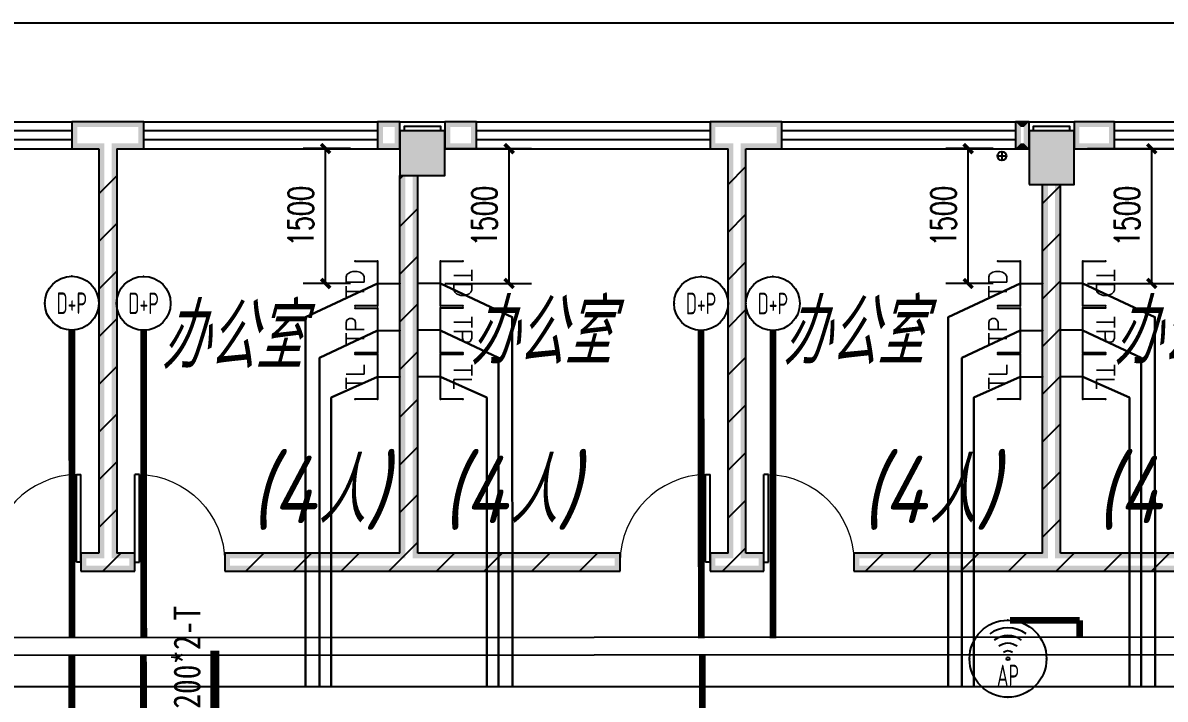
# Model space of a CAD drawing. Extents: x 1241380 to 1952554, y 1012187 to 1766051.
# Drawn here: x 1593869 to 1606579, y 1286896 to 1294421 of the extents above; entities that cross this region are included whole.
import ezdxf
from ezdxf.enums import TextEntityAlignment as Align

# ---------------------------------------------------------------- set-up
doc = ezdxf.new("R2010")
doc.units = 0
for name, color, linetype in [('1-建筑底图', 8, 'Continuous'), ('CABLETRAY_PDS', 4, 'Continuous'), ('EQUIP-通讯', 3, 'Continuous'), ('PUB_HATCH', 8, 'Continuous'), ('TEL_DIM', 3, 'Continuous'), ('WIRE-综合布线', 5, 'Continuous'), ('光纤点位', 3, 'Continuous'), ('内网桥架', 1, 'Continuous'), ('抗震支吊架', 2, 'Continuous'), ('排水', 153, 'Continuous'), ('红机电话', 3, 'Continuous'), ('蓝机电话', 3, 'Continuous')]:
    doc.layers.add(name, color=color, linetype=linetype)
doc.layers.add('内网线路', color=1, linetype='Continuous', lineweight=30)
doc.styles.add('_TEL_ATTDEF', font='GBENOR', dxfattribs={"width": 0.8, "height": 3, "bigfont": 'GBCBIG'})
doc.styles.add('_TEL_DIM', font='SIMPLEX', dxfattribs={"width": 0.8, "height": 3.5, "bigfont": 'HZTXT'})
doc.styles.add('A_DIM_T3', font='SIMPLEX', dxfattribs={"width": 0.7, "bigfont": 'HZ'})
doc.styles.add('kzcad', font='', dxfattribs={"width": 0.8})
doc.styles.get("Standard").update_dxf_attribs({"font": 'gbeitc.shx', "bigfont": 'gbcbig.shx'})
doc.styles.get('kzcad').set_extended_font_data('SimSun')
doc.linetypes.add('JIEDI', pattern='A,1.25,-0.25,0.25,-0.25,0.625,["/",Standard,S=0.6,R=0,X=0,Y=-0.3],0.625,-0.25,0.25,-0.25', length=4)
doc.dimstyles.new('_TCH_ARCH&&100', dxfattribs={"dimtxt": 280, "dimasz": 100, "dimexe": 250, "dimexo": 300, "dimgap": 135, "dimtad": 1, "dimdec": 0, "dimzin": 0, "dimdsep": 46, "dimtxsty": 'A_DIM_T3', "dimblk": 'ARCHTICK', "dimcen": 0.09, "dimclrt": 7, "dimazin": 2, "dimtfac": 1, "dimtdec": 0, "dimtix": 1, "dimtmove": 2, "dimatfit": 3, "dimfxl": 100, "dimtolj": 1, "dimtzin": 0, "dimarcsym": 0})
pattern_1 = [(45, (-636285.87, -718395.4), (-265.16515, 265.16515), [])]

# ---------------------------------------------------------------- blocks, each defined once
blk = doc.blocks.new('ng')
at = {"layer": '排水'}
for p, q in [((345991, 781358), (346091, 781358)), ((346041, 781408), (346041, 781308))]:
    blk.add_line(p, q, dxfattribs=at)
blk.add_circle((346041, 781358), 50, dxfattribs=at)
blk = doc.blocks.new('雨水管')
at = {"layer": '排水'}
blk.add_blockref('ng', (614664, -46811), dxfattribs=at)
blk = doc.blocks.new('$DorLib2D$00000001')
at = {"color": 0}
for p, q in [((0.45, 0.975), (0.5, 0.975)), ((0.45, 0), (0.45, 0.975)), ((0.5, 0), (0.5, 0.975)), ((0.5, 0), (0.45, 0))]:
    blk.add_line(p, q, dxfattribs=at)
at = {"color": 0, "lineweight": 13}
blk.add_arc((0.475, 0), 0.975, 91.4693, 180, dxfattribs=at)
blk = doc.blocks.new('$WINLIB2D$00000001')
at = {"color": 0}
for points in [[(-0.5, 0.5), (-0.5, -0.5)], [(-0.5, 0.5), (0.5, 0.5)], [(0.5, -0.5), (0.5, 0.5)], [(0.5, 0.1667), (-0.5, 0.1667)], [(0.5, -0.1667), (-0.5, -0.1667)], [(-0.5, -0.5), (0.5, -0.5)]]:
    blk.add_lwpolyline(points, dxfattribs=at)
blk = doc.blocks.new('_FZH')
blk.add_lwpolyline([(-0.5, -0.5), (0.5, -0.5), (0.5, 0.5), (-0.5, 0.5)], close=True)
at = {"layer": 'PUB_HATCH'}
blk.add_solid([(-0.5, -0.5), (0.5, -0.5), (-0.5, 0.5), (0.5, 0.5)], dxfattribs=at)
blk = doc.blocks.new('1-一层建筑底图')
at = {"layer": '1-建筑底图'}
for points in [[(24050, 90650), (23650, 90650), (23710, 90590), (24050, 90590)], [(23650, 90650), (23650, 90350), (23710, 90410), (23710, 90590)], [(24450, 90650), (24050, 90650), (24050, 90590), (24390, 90590)], [(24450, 90350), (24450, 90650), (24390, 90590), (24390, 90410)], [(27300, 90650), (27050, 90650), (27110, 90590), (27240, 90590)], [(27050, 90650), (27050, 90350), (27110, 90410), (27110, 90590)], [(27300, 90350), (27300, 90650), (27240, 90590), (27240, 90410)], [(28150, 90650), (27800, 90650), (27860, 90590), (28090, 90590)], [(27800, 90650), (27800, 90350), (27860, 90410), (27860, 90590)], [(28150, 90350), (28150, 90650), (28090, 90590), (28090, 90410)], [(31050, 90650), (30750, 90650), (30810, 90590), (31050, 90590)], [(30750, 90650), (30750, 90350), (30810, 90410), (30810, 90590)], [(31550, 90650), (31050, 90650), (31050, 90590), (31490, 90590)], [(31550, 90350), (31550, 90650), (31490, 90590), (31490, 90410)], [(34300, 90650), (34150, 90650), (34210, 90590), (34240, 90590)], [(34150, 90650), (34150, 90350), (34210, 90410), (34210, 90590)], [(34300, 90350), (34300, 90650), (34240, 90590), (34240, 90410)], [(35250, 90650), (34800, 90650), (34860, 90590), (35190, 90590)], [(34800, 90650), (34800, 90350), (34860, 90410), (34860, 90590)], [(35250, 90350), (35250, 90650), (35190, 90590), (35190, 90410)], [(27800, 90550), (27300, 90550), (27360, 90490), (27740, 90490)], [(27300, 90550), (27300, 90050), (27360, 90110), (27360, 90490)], [(27800, 90050), (27800, 90550), (27740, 90490), (27740, 90110)], [(34800, 90550), (34300, 90550), (34360, 90490), (34740, 90490)], [(34300, 90550), (34300, 89950), (34360, 90010), (34360, 90490)], [(34800, 89950), (34800, 90550), (34740, 90490), (34740, 90010)], [(23650, 90350), (23950, 90350), (24010, 90410), (23710, 90410)], [(23950, 90350), (23950, 85850), (24010, 85790), (24010, 90410)], [(24150, 90350), (24450, 90350), (24390, 90410), (24090, 90410)], [(24150, 90350), (24150, 85850), (24090, 85790), (24090, 90410)], [(27050, 90350), (27300, 90350), (27240, 90410), (27110, 90410)], [(27800, 90350), (28150, 90350), (28090, 90410), (27860, 90410)], [(30750, 90350), (30950, 90350), (31010, 90410), (30810, 90410)], [(30950, 85850), (30950, 90350), (31010, 90410), (31010, 85790)], [(31150, 90350), (31550, 90350), (31490, 90410), (31090, 90410)], [(31150, 85850), (31150, 90350), (31090, 90410), (31090, 85790)], [(34150, 90350), (34300, 90350), (34240, 90410), (34210, 90410)], [(34800, 90350), (35250, 90350), (35190, 90410), (34860, 90410)], [(27300, 90050), (27800, 90050), (27740, 90110), (27360, 90110)], [(27360, 90050), (27300, 90050), (27300, 85850), (27360, 85790)], [(27500, 90050), (27440, 90050), (27440, 85790), (27500, 85850)], [(34300, 89950), (34800, 89950), (34740, 90010), (34360, 90010)], [(34510, 89950), (34450, 89950), (34450, 85850), (34510, 85790)], [(34650, 89950), (34590, 89950), (34590, 85790), (34650, 85850)], [(23950, 85850), (23750, 85850), (23810, 85790), (24010, 85790)], [(23750, 85850), (23750, 85650), (23810, 85710), (23810, 85790)], [(24350, 85850), (24150, 85850), (24090, 85790), (24290, 85790)], [(24350, 85650), (24350, 85850), (24290, 85790), (24290, 85710)], [(27300, 85850), (25350, 85850), (25410, 85790), (27360, 85790)], [(25350, 85850), (25350, 85650), (25410, 85710), (25410, 85790)], [(29750, 85850), (27500, 85850), (27440, 85790), (29690, 85790)], [(29750, 85650), (29750, 85850), (29690, 85790), (29690, 85710)], [(30950, 85850), (30750, 85850), (30810, 85790), (31010, 85790)], [(30750, 85850), (30750, 85650), (30810, 85710), (30810, 85790)], [(31350, 85850), (31150, 85850), (31090, 85790), (31290, 85790)], [(31350, 85650), (31350, 85850), (31290, 85790), (31290, 85710)], [(34450, 85850), (32350, 85850), (32410, 85790), (34510, 85790)], [(32350, 85850), (32350, 85650), (32410, 85710), (32410, 85790)], [(36750, 85850), (34650, 85850), (34590, 85790), (36690, 85790)], [(23750, 85650), (24050, 85650), (24050, 85710), (23810, 85710)], [(24050, 85650), (24350, 85650), (24290, 85710), (24050, 85710)], [(25350, 85650), (27400, 85650), (27400, 85710), (25410, 85710)], [(27400, 85650), (29750, 85650), (29690, 85710), (27400, 85710)], [(30750, 85650), (31050, 85650), (31050, 85710), (30810, 85710)], [(31050, 85650), (31350, 85650), (31290, 85710), (31050, 85710)], [(32350, 85650), (34550, 85650), (34550, 85710), (32410, 85710)], [(34550, 85650), (36750, 85650), (36690, 85710), (34550, 85710)]]:
    blk.add_hatch(color=8, dxfattribs=at).paths.add_polyline_path(points)
h = blk.add_hatch(dxfattribs=at)
h.set_pattern_fill('普通砖', color=8, scale=150, style=0)
h.set_pattern_definition(pattern_1)
h.paths.add_polyline_path([(24050, 90450), (23950, 90350), (23950, 85850), (24010, 85790), (24050, 85783), (24090, 85790), (24150, 85850), (24150, 90350)])
h = blk.add_hatch(dxfattribs=at)
h.set_pattern_fill('普通砖', color=8, scale=150, style=0)
h.set_pattern_definition(pattern_1)
h.paths.add_polyline_path([(31050, 85783), (31090, 85790), (31150, 85850), (31150, 90350), (31050, 90450), (30950, 90350), (30950, 85850), (31010, 85790)])
h = blk.add_hatch(dxfattribs=at)
h.set_pattern_fill('普通砖', color=8, scale=150, style=0)
h.set_pattern_definition(pattern_1)
h.paths.add_polyline_path([(27500, 90050), (27300, 90050), (27300, 85850), (27360, 85790), (27400, 85783), (27440, 85790), (27500, 85850)])
h = blk.add_hatch(dxfattribs=at)
h.set_pattern_fill('普通砖', color=8, scale=150, style=0)
h.set_pattern_definition(pattern_1)
h.paths.add_polyline_path([(34650, 89950), (34450, 89950), (34450, 85850), (34510, 85790), (34550, 85783), (34590, 85790), (34650, 85850)])
h = blk.add_hatch(dxfattribs=at)
h.set_pattern_fill('普通砖', color=8, scale=150, style=0)
h.set_pattern_definition(pattern_1)
h.paths.add_polyline_path([(24010, 85790), (23950, 85850), (23750, 85850), (23750, 85650), (24050, 85650), (24050, 85783)])
h = blk.add_hatch(dxfattribs=at)
h.set_pattern_fill('普通砖', color=8, scale=150, style=0)
h.set_pattern_definition(pattern_1)
h.paths.add_polyline_path([(24050, 85783), (24050, 85650), (24350, 85650), (24350, 85850), (24150, 85850), (24090, 85790)])
h = blk.add_hatch(dxfattribs=at)
h.set_pattern_fill('普通砖', color=8, scale=150, style=0)
h.set_pattern_definition(pattern_1)
h.paths.add_polyline_path([(27360, 85790), (27300, 85850), (25350, 85850), (25350, 85650), (27400, 85650), (27400, 85783)])
h = blk.add_hatch(dxfattribs=at)
h.set_pattern_fill('普通砖', color=8, scale=150, style=0)
h.set_pattern_definition(pattern_1)
h.paths.add_polyline_path([(27400, 85783), (27400, 85650), (29750, 85650), (29750, 85850), (27500, 85850), (27440, 85790)])
h = blk.add_hatch(dxfattribs=at)
h.set_pattern_fill('普通砖', color=8, scale=150, style=0)
h.set_pattern_definition(pattern_1)
h.paths.add_polyline_path([(31010, 85790), (30950, 85850), (30750, 85850), (30750, 85650), (31050, 85650), (31050, 85783)])
h = blk.add_hatch(dxfattribs=at)
h.set_pattern_fill('普通砖', color=8, scale=150, style=0)
h.set_pattern_definition(pattern_1)
h.paths.add_polyline_path([(31050, 85783), (31050, 85650), (31350, 85650), (31350, 85850), (31150, 85850), (31090, 85790)])
h = blk.add_hatch(dxfattribs=at)
h.set_pattern_fill('普通砖', color=8, scale=150, style=0)
h.set_pattern_definition(pattern_1)
h.paths.add_polyline_path([(34510, 85790), (34450, 85850), (32350, 85850), (32350, 85650), (34550, 85650), (34550, 85783)])
h = blk.add_hatch(dxfattribs=at)
h.set_pattern_fill('普通砖', color=8, scale=150, style=0)
h.set_pattern_definition(pattern_1)
h.paths.add_polyline_path([(34550, 85783), (34550, 85650), (36750, 85650), (36750, 85850), (34650, 85850), (34590, 85790)])
at = {"layer": '1-建筑底图', "color": 8}
for p, q in [((24050, 90650), (23650, 90650)), ((23650, 90650), (23650, 90350)), ((24450, 90650), (24050, 90650)), ((24450, 90350), (24450, 90650)), ((27300, 90650), (27050, 90650)), ((27050, 90650), (27050, 90350)), ((27300, 90350), (27300, 90650)), ((28150, 90650), (27800, 90650)), ((27800, 90650), (27800, 90350)), ((28150, 90350), (28150, 90650)), ((31050, 90650), (30750, 90650)), ((30750, 90650), (30750, 90350)), ((31550, 90650), (31050, 90650)), ((31550, 90350), (31550, 90650)), ((34300, 90650), (34150, 90650)), ((34150, 90650), (34150, 90350)), ((34300, 90350), (34300, 90650)), ((35250, 90650), (34800, 90650)), ((34800, 90650), (34800, 90350)), ((35250, 90350), (35250, 90650)), ((23650, 90350), (23950, 90350)), ((23950, 90350), (23950, 85850)), ((24150, 90350), (24450, 90350)), ((24150, 90350), (24150, 85850)), ((27050, 90350), (27300, 90350)), ((27800, 90350), (28150, 90350)), ((30750, 90350), (30950, 90350)), ((30950, 85850), (30950, 90350)), ((31150, 90350), (31550, 90350)), ((31150, 85850), (31150, 90350)), ((34150, 90350), (34300, 90350)), ((34800, 90350), (35250, 90350)), ((27300, 85850), (27300, 90050)), ((27500, 85850), (27500, 90050)), ((34450, 85850), (34450, 89950)), ((34650, 85850), (34650, 89950)), ((23950, 85850), (23750, 85850)), ((23750, 85850), (23750, 85650)), ((24350, 85850), (24150, 85850)), ((24350, 85650), (24350, 85850)), ((27300, 85850), (25350, 85850)), ((25350, 85850), (25350, 85650)), ((29750, 85850), (27500, 85850)), ((29750, 85650), (29750, 85850)), ((30950, 85850), (30750, 85850)), ((30750, 85850), (30750, 85650)), ((31350, 85850), (31150, 85850)), ((31350, 85650), (31350, 85850)), ((34450, 85850), (32350, 85850)), ((32350, 85850), (32350, 85650)), ((36750, 85850), (34650, 85850)), ((23750, 85650), (24050, 85650)), ((24050, 85650), (24350, 85650)), ((25350, 85650), (27400, 85650)), ((27400, 85650), (29750, 85650)), ((30750, 85650), (31050, 85650)), ((31050, 85650), (31350, 85650)), ((32350, 85650), (34550, 85650)), ((34550, 85650), (36750, 85650))]:
    blk.add_line(p, q, dxfattribs=at)
for points in [[(8600, 71650), (8600, 76950), (-1150, 76950), (-1150, 79250), (-1750, 79250), (-1750, 89450), (-1150, 89450), (-1150, 91750), (49800, 91750), (49800, 89750), (54650, 89750), (54650, 91750), (55850, 91750)], [(27300, 90550), (27300, 90650), (27800, 90650), (27800, 90550)], [(34300, 90550), (34300, 90650), (34800, 90650), (34800, 90550)], [(27350, 90550), (27350, 90600), (27750, 90600), (27750, 90550)], [(34350, 90550), (34350, 90600), (34750, 90600), (34750, 90550)]]:
    blk.add_lwpolyline(points, dxfattribs=at)
for name, p, xscale, yscale, zscale in [('$WINLIB2D$00000001', (22350, 90500), 2600, -300, 2600), ('$WINLIB2D$00000001', (25750, 90500), 2600, -300, 2600), ('$WINLIB2D$00000001', (29450, 90500), 2600, -300, 2600), ('$WINLIB2D$00000001', (32850, 90500), 2600, -300, 2600), ('$WINLIB2D$00000001', (36550, 90500), 2600, -300, 2600), ('$DorLib2D$00000001', (24850, 85750), -1000, 1000, -1000), ('$DorLib2D$00000001', (30250, 85750), 1000, 1000, 1000), ('$DorLib2D$00000001', (31850, 85750), -1000, 1000, -1000)]:
    blk.add_blockref(name, p, dxfattribs=dict(at, xscale=xscale, yscale=yscale, zscale=zscale))
for name, p, xscale, yscale, zscale, rotation in [('_FZH', (27550, 90300), 499.9999992522644, 499.987881773035, 499.987881773035, 359.9999999631276), ('_FZH', (34550, 90250), 499.9999997424893, 599.975452846149, 599.975452846149, 359.99999994836), ('$DorLib2D$00000001', (23250, 85750), 1000, 1000, 1000, 359.9999999999981)]:
    blk.add_blockref(name, p, dxfattribs=dict(at, xscale=xscale, yscale=yscale, zscale=zscale, rotation=rotation))
blk.add_blockref('雨水管', (-926708, -644277), dxfattribs=at)
for s, height, p in [('办公室', 723.4, (28078, 87947)), ('办公室', 723.4, (31556, 87947)), ('办公室', 723.4, (35238, 87947)), ('办公室', 723.4, (24640, 87900)), ('(4', 750, (25634, 86182)), ('人', 723, (26384, 86182)), (')', 750, (26911, 86182)), ('(4', 750, (27767, 86182)), ('人', 723, (28517, 86182)), (')', 750, (29043, 86182)), ('(4', 750, (32429, 86182)), ('人', 723, (33179, 86182)), (')', 750, (33706, 86182)), ('(4', 750, (35042, 86182))]:
    blk.add_text(s, height=height, dxfattribs=at).set_placement(p)
blk = doc.blocks.new('$equip_U$00000080(win7-PC-wzy)')
blk.add_circle((0, 0.5), 0.5)
for p in [(0, 0.999), (-0.5, 0.5), (0.5, 0.5)]:
    blk.add_point(p)
at = {"color": 7, "style": '_TEL_DIM', "width": 0.7}
blk.add_attdef('$TEXT$', text='', height=0.4, dxfattribs=at).set_placement((0, 0.5), align=Align.MIDDLE_CENTER)
at = {"color": 7, "style": '_TEL_DIM', "flags": 1}
for tag in ['A', 'REMARK']:
    blk.add_attdef(tag, text='', height=0.00002, dxfattribs=at).set_placement((0, 0), align=Align.MIDDLE_CENTER)
blk = doc.blocks.new('$equip_U$00000091(win7-PC-wzy)')
for radius in [0.714, 0.0272]:
    blk.add_circle((0, 0), radius)
for radius in [0.571, 0.428, 0.285, 0.143]:
    blk.add_arc((0, 0), radius, 53.7049, 126.2951)
for p in [(0, 0.714), (-0.714, 0), (0.714, 0), (0, -0.714)]:
    blk.add_point(p)
at = {"color": 7, "style": '_TEL_DIM', "flags": 1}
for tag in ['A', 'REMARK']:
    blk.add_attdef(tag, text='', height=0.00002, dxfattribs=at).set_placement((0, 0), align=Align.MIDDLE_CENTER)
at = {"color": 7, "style": '_TEL_DIM', "width": 0.7}
blk.add_attdef('$TEXT$', text='', height=0.4, dxfattribs=at).set_placement((0, -0.31), align=Align.MIDDLE_CENTER)
blk = doc.blocks.new('$equip$00001867')
for p, q in [((-0.5, 0.499), (-0.5, 0.999)), ((0.5, 0.999), (0.5, 0.499)), ((0.5, 0.499), (-0.5, 0.499)), ((0, 0.5), (0, 0))]:
    blk.add_line(p, q)
for p in [(-0.5, 0.999), (0.5, 0.999), (-0.5, 0.499), (0.5, 0.499), (0, 0)]:
    blk.add_point(p)
at = {"color": 7, "style": '_TEL_DIM'}
blk.add_attdef('$TEXT$', text='', height=0.4, dxfattribs=at).set_placement((0, 0.999), align=Align.MIDDLE_CENTER)
at = {"color": 7, "style": '_TEL_DIM', "flags": 1}
blk.add_attdef('A', text='', height=0.00002, dxfattribs=at).set_placement((0, 0), align=Align.MIDDLE_CENTER)
blk = doc.blocks.new('$equip$00002670')
for p, q in [((-0.5, 0.499), (-0.5, 0.999)), ((0.5, 0.999), (0.5, 0.499)), ((0.5, 0.499), (-0.5, 0.499)), ((0, 0.5), (0, 0))]:
    blk.add_line(p, q)
for p in [(-0.5, 0.999), (0.5, 0.999), (-0.5, 0.499), (0.5, 0.499), (0, 0)]:
    blk.add_point(p)
at = {"color": 7, "style": '_TEL_DIM'}
blk.add_attdef('$TEXT$', text='', height=0.4, dxfattribs=at).set_placement((0, 0.999), align=Align.MIDDLE_CENTER)
at = {"color": 7, "style": '_TEL_DIM', "flags": 1}
blk.add_attdef('A', text='', height=0.000025, dxfattribs=at).set_placement((0, 0), align=Align.MIDDLE_CENTER)
blk = doc.blocks.new('_ArchTick')
at = {"color": 0, "linetype": 'ByBlock', "const_width": 0.4}
blk.add_lwpolyline([(-0.5, -0.5), (0.5, 0.5)], dxfattribs=at)
blk = doc.blocks.new('*D229')
at = {"layer": 'Defpoints', "color": 0, "transparency": 16777216}
for p in [(41281, 315567), (42295, 315567), (41281, 314067)]:
    blk.add_point(p, dxfattribs=at)
at = {"layer": 'TEL_DIM', "color": 0, "lineweight": -2, "transparency": 16777216}
for p, q in [((41581, 315567), (42545, 315567)), ((42295, 314067), (42295, 315567)), ((41581, 314067), (42545, 314067))]:
    blk.add_line(p, q, dxfattribs=at)
at = {"layer": 'TEL_DIM', "color": 0, "lineweight": -2, "transparency": 16777216, "xscale": 100, "yscale": 100, "zscale": 100}
for p, rotation in [((42295, 315567), 90), ((42295, 314067), 270)]:
    blk.add_blockref('_ArchTick', p, dxfattribs=dict(at, rotation=rotation))
at = {"layer": 'TEL_DIM', "color": 7, "transparency": 16777216, "insert": (42020, 314817), "char_height": 280, "attachment_point": 5, "rotation": 90, "style": 'A_DIM_T3'}
blk.add_mtext('\\A1;1500', dxfattribs=at)
blk = doc.blocks.new('*D230')
at = {"layer": 'Defpoints', "color": 0, "transparency": 16777216}
for p in [(40253, 315567), (40831, 315567), (40831, 314067)]:
    blk.add_point(p, dxfattribs=at)
at = {"layer": 'TEL_DIM', "color": 0, "lineweight": -2, "transparency": 16777216}
for p, q in [((40531, 315567), (40003, 315567)), ((40253, 314067), (40253, 315567)), ((40531, 314067), (40003, 314067))]:
    blk.add_line(p, q, dxfattribs=at)
at = {"layer": 'TEL_DIM', "color": 0, "lineweight": -2, "transparency": 16777216, "xscale": 100, "yscale": 100, "zscale": 100}
for p, rotation in [((40253, 315567), 90), ((40253, 314067), 270)]:
    blk.add_blockref('_ArchTick', p, dxfattribs=dict(at, rotation=rotation))
at = {"layer": 'TEL_DIM', "color": 7, "transparency": 16777216, "insert": (39978, 314817), "char_height": 280, "attachment_point": 5, "rotation": 90, "style": 'A_DIM_T3'}
blk.add_mtext('\\A1;1500', dxfattribs=at)
blk = doc.blocks.new('*D231')
at = {"layer": 'Defpoints', "color": 0, "transparency": 16777216}
for p in [(34131, 315567), (35145, 315567), (34131, 314067)]:
    blk.add_point(p, dxfattribs=at)
at = {"layer": 'TEL_DIM', "color": 0, "lineweight": -2, "transparency": 16777216}
for p, q in [((34431, 315567), (35395, 315567)), ((35145, 314067), (35145, 315567)), ((34431, 314067), (35395, 314067))]:
    blk.add_line(p, q, dxfattribs=at)
at = {"layer": 'TEL_DIM', "color": 0, "lineweight": -2, "transparency": 16777216, "xscale": 100, "yscale": 100, "zscale": 100}
for p, rotation in [((35145, 315567), 90), ((35145, 314067), 270)]:
    blk.add_blockref('_ArchTick', p, dxfattribs=dict(at, rotation=rotation))
at = {"layer": 'TEL_DIM', "color": 7, "transparency": 16777216, "insert": (34870, 314817), "char_height": 280, "attachment_point": 5, "rotation": 90, "style": 'A_DIM_T3'}
blk.add_mtext('\\A1;1500', dxfattribs=at)
blk = doc.blocks.new('*D232')
at = {"layer": 'Defpoints', "color": 0, "transparency": 16777216}
for p in [(33103, 315567), (33681, 315567), (33681, 314067)]:
    blk.add_point(p, dxfattribs=at)
at = {"layer": 'TEL_DIM', "color": 0, "lineweight": -2, "transparency": 16777216}
for p, q in [((33381, 315567), (32853, 315567)), ((33103, 314067), (33103, 315567)), ((33381, 314067), (32853, 314067))]:
    blk.add_line(p, q, dxfattribs=at)
at = {"layer": 'TEL_DIM', "color": 0, "lineweight": -2, "transparency": 16777216, "xscale": 100, "yscale": 100, "zscale": 100}
for p, rotation in [((33103, 315567), 90), ((33103, 314067), 270)]:
    blk.add_blockref('_ArchTick', p, dxfattribs=dict(at, rotation=rotation))
at = {"layer": 'TEL_DIM', "color": 7, "transparency": 16777216, "insert": (32828, 314817), "char_height": 280, "attachment_point": 5, "rotation": 90, "style": 'A_DIM_T3'}
blk.add_mtext('\\A1;1500', dxfattribs=at)
blk = doc.blocks.new('A$C4A9128F6')
at = {"layer": '内网桥架'}
blk.add_line((-53615, 168.7), (-2594, 168.7), dxfattribs=at)
at = {"layer": '内网线路'}
for points in [[(-39849.3, 4653.4), (-40649.4, 4279.3), (-40649.4, 168.7)], [(-39150.6, 4653.4), (-38350.3, 4279.7), (-38348.4, 168.7)], [(-32699.3, 4653.4), (-33499.4, 4279.3), (-33499.4, 168.7)], [(-32000.6, 4653.4), (-31200.3, 4279.7), (-31198.4, 168.7)], [(-39849.3, 4129.8), (-40496.4, 3825.9), (-40496.4, 168.7)], [(-39150.3, 4129.8), (-38503.1, 3826.2), (-38503.1, 168.7)], [(-32699.3, 4129.8), (-33346.4, 3825.9), (-33346.4, 168.7)], [(-32000.3, 4129.8), (-31353.1, 3826.2), (-31353.1, 168.7)], [(-39849.3, 3615.1), (-40365.3, 3382.9), (-40365.3, 168.7)], [(-39150.1, 3615.1), (-38633.9, 3383.2), (-38632.5, 168.7)], [(-32699.3, 3615.1), (-33215.3, 3382.9), (-33215.3, 168.7)], [(-32000.1, 3615.1), (-31483.9, 3383.2), (-31482.5, 168.7)]]:
    blk.add_lwpolyline(points, dxfattribs=at)
at = {"layer": '光纤点位', "xscale": 500, "yscale": 500, "zscale": 500}
for p, rotation in [((-39599.8, 4653.4), 90), ((-39399.8, 4653.4), 270), ((-32449.8, 4653.4), 90), ((-32249.8, 4653.4), 270)]:
    blk.add_blockref('$equip$00002670', p, dxfattribs=dict(at, rotation=rotation)).add_auto_attribs({'$TEXT$': 'TD'})
at = {"layer": '红机电话', "xscale": 500, "yscale": 500, "zscale": 500}
for p, rotation in [((-39599.8, 4129.8), 90), ((-39399.8, 4133.4), 270), ((-32449.8, 4129.8), 90), ((-32249.8, 4133.4), 270)]:
    blk.add_blockref('$equip$00001867', p, dxfattribs=dict(at, rotation=rotation)).add_auto_attribs({'$TEXT$': 'TP'})
at = {"layer": '蓝机电话', "xscale": 500, "yscale": 500, "zscale": 500}
for p, rotation in [((-39599.8, 3615.1), 90), ((-39399.8, 3615.1), 270), ((-32449.8, 3615.1), 90), ((-32249.8, 3615.1), 270)]:
    blk.add_blockref('$equip$00001867', p, dxfattribs=dict(at, rotation=rotation)).add_auto_attribs({'$TEXT$': 'TL'})
at = {"layer": 'TEL_DIM'}
for p1, p2, distance, picture, middle in [((-39849.3, 4653.4), (-39849.3, 6153.4), 578.5, '*D232', (-40702.8, 5403.4)), ((-39399.8, 4653.4), (-39399.8, 6153.4), -1014, '*D231', (-38660.9, 5403.4)), ((-32699.3, 4653.4), (-32699.3, 6153.4), 578.5, '*D230', (-33552.8, 5403.4)), ((-32249.8, 4653.4), (-32249.8, 6153.4), -1014, '*D229', (-31510.9, 5403.4))]:
    dim = blk.add_aligned_dim(p1=p1, p2=p2, distance=distance, dimstyle='_TCH_ARCH&&100', dxfattribs=at)
    dim.commit()
    dim.dimension.update_dxf_attribs({"geometry": picture, "text_midpoint": middle, "insert": (-73530.4, -309413.6)})

msp = doc.modelspace()

# ---------------------------------------------------------------- linework, layer by layer
at = {"layer": 'CABLETRAY_PDS'}
for p, q in [((1573863.5, 1287571.4), (1674641, 1287621.1)), ((1674641.1, 1287421.1), (1573863.5, 1287371.4))]:
    msp.add_line(p, q, dxfattribs=at)
at = {"layer": 'WIRE-综合布线', "linetype": 'Continuous', "const_width": 75}
for points in [[(1594415, 1287574.7), (1594413.3, 1291001.4)], [(1595214.4, 1287575.1), (1595212.7, 1291000.1)], [(1601417, 1287572.6), (1601415.3, 1290999.3)], [(1602216.4, 1287573), (1602214.7, 1290998)], [(1604853.5, 1287773.8), (1605626.6, 1287773.8)], [(1605626.7, 1287576), (1605626.6, 1287773.8)], [(1594413.2, 1287381.4), (1594415.3, 1283240.5)], [(1595210.6, 1287381.8), (1595212.7, 1283239.5)], [(1601429, 1287385), (1601431.2, 1282815.6)]]:
    msp.add_lwpolyline(points, dxfattribs=at)
at = {"layer": '抗震支吊架', "color": 2, "const_width": 100}
msp.add_lwpolyline([(1596003.4, 1286635), (1596003.4, 1287435)], dxfattribs=at)

# ---------------------------------------------------------------- block references
at = {"layer": '1-建筑底图', "linetype": 'JIEDI'}
msp.add_blockref('1-一层建筑底图', (1570765, 1202671.1), dxfattribs=at)
at = {"layer": '1-建筑底图', "color": 3}
msp.add_blockref('A$C4A9128F6', (1637664.8, 1286867.8), dxfattribs=at)
at = {"layer": 'EQUIP-通讯', "linetype": 'JIEDI'}
ref = msp.add_blockref('$equip_U$00000080(win7-PC-wzy)', (1594713, 1291301.1), dxfattribs=dict(at, xscale=600, yscale=600, zscale=600, rotation=90))
ref.add_attrib('$TEXT$', 'D+P', dxfattribs={"layer": '0', "color": 7, "height": 240, "style": '_TEL_ATTDEF', "width": 0.7}).set_placement((1594413.3, 1291301.1), align=Align.MIDDLE_CENTER)
ref = msp.add_blockref('$equip_U$00000080(win7-PC-wzy)', (1595512.4, 1291299.8), dxfattribs=dict(at, xscale=600, yscale=600, zscale=600, rotation=90))
ref.add_attrib('$TEXT$', 'D+P', dxfattribs={"layer": '0', "color": 7, "height": 240, "style": '_TEL_ATTDEF', "width": 0.7}).set_placement((1595212.7, 1291299.8), align=Align.MIDDLE_CENTER)
ref = msp.add_blockref('$equip_U$00000080(win7-PC-wzy)', (1601715, 1291299), dxfattribs=dict(at, xscale=600, yscale=600, zscale=600, rotation=90))
ref.add_attrib('$TEXT$', 'D+P', dxfattribs={"layer": '0', "color": 7, "height": 240, "style": '_TEL_ATTDEF', "width": 0.7}).set_placement((1601415.3, 1291299), align=Align.MIDDLE_CENTER)
ref = msp.add_blockref('$equip_U$00000080(win7-PC-wzy)', (1602514.4, 1291297.7), dxfattribs=dict(at, xscale=600, yscale=600, zscale=600, rotation=90))
ref.add_attrib('$TEXT$', 'D+P', dxfattribs={"layer": '0', "color": 7, "height": 240, "style": '_TEL_ATTDEF', "width": 0.7}).set_placement((1602214.7, 1291297.7), align=Align.MIDDLE_CENTER)
ref = msp.add_blockref('$equip_U$00000091(win7-PC-wzy)', (1604830, 1287346.1), dxfattribs=dict(at, xscale=600, yscale=600, zscale=600))
ref.add_attrib('$TEXT$', 'AP', dxfattribs={"layer": '0', "color": 7, "height": 240, "style": '_TEL_ATTDEF', "width": 0.7}).set_placement((1604830, 1287159.9), align=Align.MIDDLE_CENTER)

# ---------------------------------------------------------------- texts
at = {"layer": '抗震支吊架', "color": 2, "style": 'kzcad', "width": 0.8}
msp.add_text('KZQ-200*2-T', height=300, rotation=89.88539, dxfattribs=at).set_placement((1595843.4, 1287035), align=Align.CENTER)

doc.saveas('drawing.dxf')
